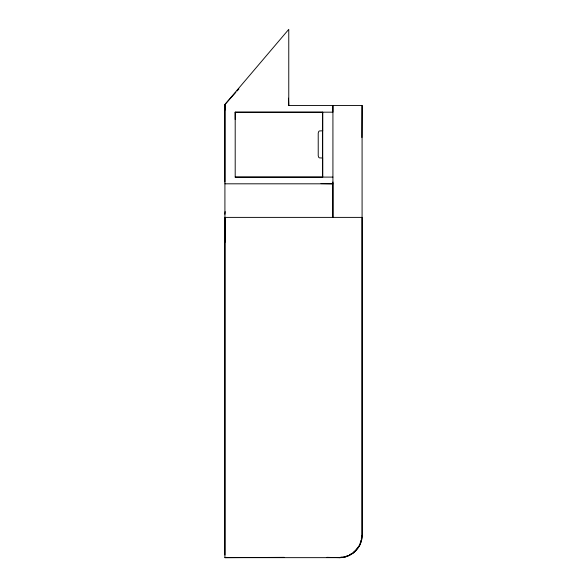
<?xml version="1.0" encoding="UTF-8"?>
<svg xmlns="http://www.w3.org/2000/svg" width="587" height="587" viewBox="0 0 587 587"><rect width="100%" height="100%" fill="white"/><g stroke="black" fill="none" stroke-linecap="round" stroke-linejoin="round"><path stroke-width="0.88" d="M224.916 217.388L224.916 557.65L339.697 557.65C351.672 557.789 362.223 547.238 362.084 535.263L362.084 217.388L224.916 217.388L225.115 242.093M224.916 182.007L224.916 104.493L288.767 29.35L288.767 105.462L288.496 98.176M235.196 112.234L322.703 112.234L322.703 130.806L319.482 130.945L318.785 131.371L318.22 133.051L318.22 155.782L318.785 157.463L319.482 157.881L322.703 158.02L322.703 177.149L235.196 177.149L235.196 112.176L332.924 112.176L332.924 105.462L332.924 217.388L332.924 182.007M322.645 177.098L322.645 112.176M361.885 137.534L362.084 105.462L288.599 105.462M224.916 214.277L225.144 211.584M362.084 105.462L362.084 535.263C362.216 547.378 351.356 557.811 339.33 557.65M360.924 540.187L359.772 545.103L353.557 552.727L349.456 554.693M361.313 538.543L362.084 535.263M353.557 552.727L354.328 551.142M224.916 554.964L224.916 104.493L235.864 92.32M237.082 90.97L238.902 88.938M347.82 555.485L344.54 557.056L340.893 557.078M226.721 557.356L224.916 557.65L284.277 557.356M235.196 177.098L332.924 177.098M224.916 183.812L332.924 183.812L321.03 183.614M326.944 557.349L339.697 557.65M224.916 104.493L225.107 109.967M322.645 130.461L322.645 157.896M235.196 112.176L235.196 119.491"/></g></svg>
